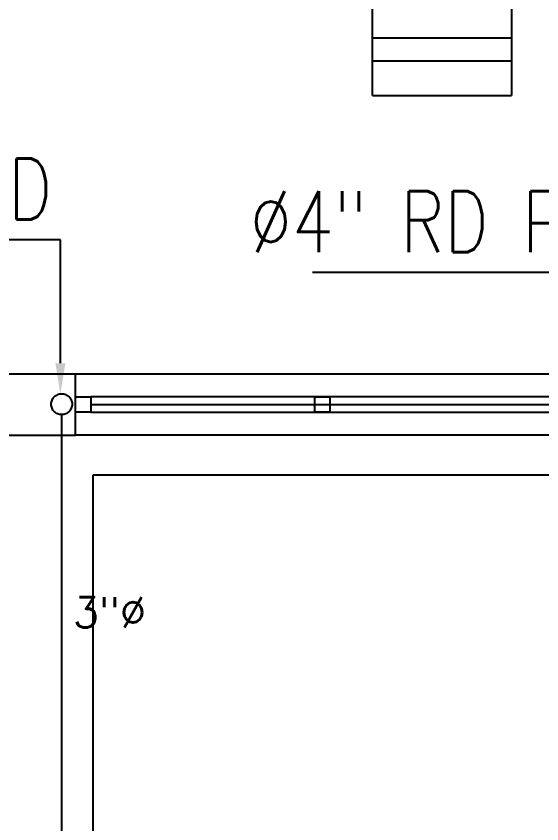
# Model space of a CAD drawing. Header units: metres. Extents: x -658 to -58, y -713 to -118.
# Drawn here: x -320.544 to -318.821, y -141.425 to -138.779 of the extents above; entities that cross this region are included whole.
import ezdxf
from ezdxf import colors
from ezdxf.entities.mleader import LeaderData, LeaderLine
from ezdxf.enums import TextEntityAlignment as Align
from ezdxf.math import Vec2, Vec3

# ---------------------------------------------------------------- set-up
doc = ezdxf.new("R2010")
doc.units = ezdxf.units.M
doc.header["$LTSCALE"] = 100
doc.linetypes.add('CENTERX2', pattern=[4, 2.5, -0.5, 0.5, -0.5])
for name, color, linetype in [('DRAIN-LW', 2, 'Continuous'), ('plan', 8, 'Continuous'), ('WATER TEXT', 3, 'Continuous')]:
    doc.layers.add(name, color=color, linetype=linetype)
doc.layers.add('DRAINAGE  TEXT', color=3, linetype='Continuous', lineweight=25)
doc.styles.add('02-GROUND-FOR WORK$0$MZ', font='romans.shx', dxfattribs={"width": 0.8})
doc.styles.add('mech', font='romans.shx')

# ---------------------------------------------------------------- blocks, each defined once
blk = doc.blocks.new('Dining_table_Parametric_Size_15043 - 3600 x 1200mm _10 Chairs_-435816-الدور الارضي')
for p, q in [((1.8001, 0.2286), (1.9993, 0.2286)), ((1.9993, 0.2286), (2.0748, 0.2286)), ((1.9993, 0.2286), (1.9993, -0.2272)), ((2.0748, 0.2286), (2.1189, 0.2286)), ((2.0748, 0.2286), (2.0748, -0.2272)), ((2.1189, 0.2286), (2.1878, 0.2286)), ((2.1878, 0.2286), (2.1879, 0.2286)), ((2.1879, -0.2272), (2.1879, 0.2286)), ((1.9993, -0.2272), (1.8001, -0.2272)), ((2.0748, -0.2272), (1.9993, -0.2272)), ((2.1189, -0.2272), (2.0748, -0.2272)), ((2.1878, -0.2272), (2.1189, -0.2272)), ((2.1879, -0.2272), (2.1878, -0.2272))]:
    blk.add_line(p, q)
blk = doc.blocks.new('*U112')
blk.add_line((2.35, 0), (0.05, 0))
for points in [[(0.05, 0.025), (0, 0.025), (0, -0.025), (0.05, -0.025)], [(2.35, -0.025), (2.35, 0.025), (0.05, 0.025), (0.05, -0.025)], [(2.35, 0.025), (2.4, 0.025), (2.4, -0.025), (2.35, -0.025)]]:
    blk.add_lwpolyline(points, close=True)
blk = doc.blocks.new('A$Cc2be8e3e')
at = {"layer": 'plan'}
for p, q in [((-23.1035, 8.5095), (-23.8035, 8.5095)), ((-23.1035, 8.3095), (-23.1035, 8.5095)), ((-20.7035, 8.5095), (-23.1035, 8.5095)), ((-23.6035, 8.3095), (-23.1035, 8.3095)), ((-20.7035, 8.3095), (-23.1035, 8.3095)), ((-23.0469, 8.1785), (-23.0469, 3.6785)), ((-17.4469, 8.1785), (-23.0469, 8.1785))]:
    blk.add_line(p, q, dxfattribs=at)
blk.add_lwpolyline([(-22.2702, 8.3845), (-22.3202, 8.3845), (-22.3202, 8.4345), (-22.2702, 8.4345)], close=True, dxfattribs=at)
for name, p, rotation in [('Dining_table_Parametric_Size_15043 - 3600 x 1200mm _10 Chairs_-435816-الدور الارضي', (-21.9035, 11.6095), 269.9999999999999), ('*U112', (-20.7035, 8.4095), 179.9999999999999)]:
    blk.add_blockref(name, p, dxfattribs=dict(at, rotation=rotation))

msp = doc.modelspace()

# ---------------------------------------------------------------- linework, layer by layer
at = {"layer": 'DRAIN-LW'}
msp.add_line((-320.3949, -140.0842), (-320.3949, -146.2696), dxfattribs=at)
at = {"layer": 'DRAIN-LW', "linetype": 'CENTERX2', "ltscale": 0.005}
msp.add_circle((-320.3949, -140.0501), 0.0342, dxfattribs=at)

# ---------------------------------------------------------------- block references
at = {"layer": 'plan'}
msp.add_blockref('A$Cc2be8e3e', (-297.2456, -148.4607), dxfattribs=at)

# ---------------------------------------------------------------- texts
at = {"layer": 'DRAINAGE  TEXT', "linetype": 'Continuous', "style": 'mech'}
msp.add_text('3"%%C', height=0.1, dxfattribs=at).set_placement((-320.2379, -140.7321), align=Align.MIDDLE_CENTER)

# ---------------------------------------------------------------- leaders
at = {"layer": 'WATER TEXT', "color": 3}
ml = msp.add_multileader_mtext('Standard', dxfattribs=at)
ml.set_content('3"%%CWPS T/D', color=3, style='02-GROUND-FOR WORK$0$MZ')
ml.set_leader_properties(color=1)
ml.build(insert=Vec2(0, 0))
ml.multileader.update_dxf_attribs({"text_left_attachment_type": 6, "text_right_attachment_type": 6, "dogleg_length": 100, "arrow_head_size": 0.1})
ctx = ml.context
ctx.base_point, ctx.char_height, ctx.arrow_head_size, ctx.landing_gap_size, ctx.plane_origin = Vec3(-321.8887, -139.5115), 0.2, 0.1, 0.00009, Vec3(-320.2614, -140.272)
ctx.left_attachment, ctx.right_attachment, ctx.text_align_type = 6, 6, 2
notes = []
notes.append((ctx, [(1, (1, 1, 0), (-320.399, -139.5115), (-1, 0), 0.0267, [(0, [(-320.399, -140.0159)], 0, [])])]))
ctx.mtext.insert, ctx.mtext.alignment, ctx.mtext.flow_direction = Vec3(-320.4258, -139.2449), 3, 5
ml = msp.add_multileader_mtext('Standard', dxfattribs=at)
ml.set_content('%%C4" RD PIPE T/D', color=3, style='02-GROUND-FOR WORK$0$MZ')
ml.set_leader_properties(color=1)
ml.build(insert=Vec2(0, 0))
ml.multileader.update_dxf_attribs({"text_left_attachment_type": 6, "text_right_attachment_type": 6, "dogleg_length": 100, "arrow_head_size": 0.15})
ctx = ml.context
ctx.base_point, ctx.char_height, ctx.arrow_head_size, ctx.landing_gap_size, ctx.plane_origin = Vec3(-320.0325, -139.6189), 0.2, 0.15, 0.00009, Vec3(-317.9585, -140.145)
ctx.left_attachment, ctx.right_attachment, ctx.text_align_type = 6, 6, 2
notes.append((ctx, [(0, (1, 1, 0), (-317.799, -139.6189), (-1, 0), 0.1, [(0, [(-317.799, -140.0118)], 0, [])])]))
ctx.mtext.insert, ctx.mtext.alignment, ctx.mtext.flow_direction = Vec3(-317.8991, -139.3522), 3, 5
for ctx, leaders in notes:
    for number, flags, end, landing, length, lines in leaders:
        leader = LeaderData()
        leader.index, (leader.has_last_leader_line, leader.has_dogleg_vector, leader.attachment_direction) = number, flags
        leader.last_leader_point, leader.dogleg_vector, leader.dogleg_length = Vec3(end), Vec3(landing), length
        for number, points, colour, breaks in lines:
            line = LeaderLine()
            line.index, line.vertices, line.color, line.breaks = number, Vec3.list(points), colors.encode_raw_color(colour), breaks
            leader.lines.append(line)
        ctx.leaders.append(leader)

doc.saveas('drawing.dxf')
